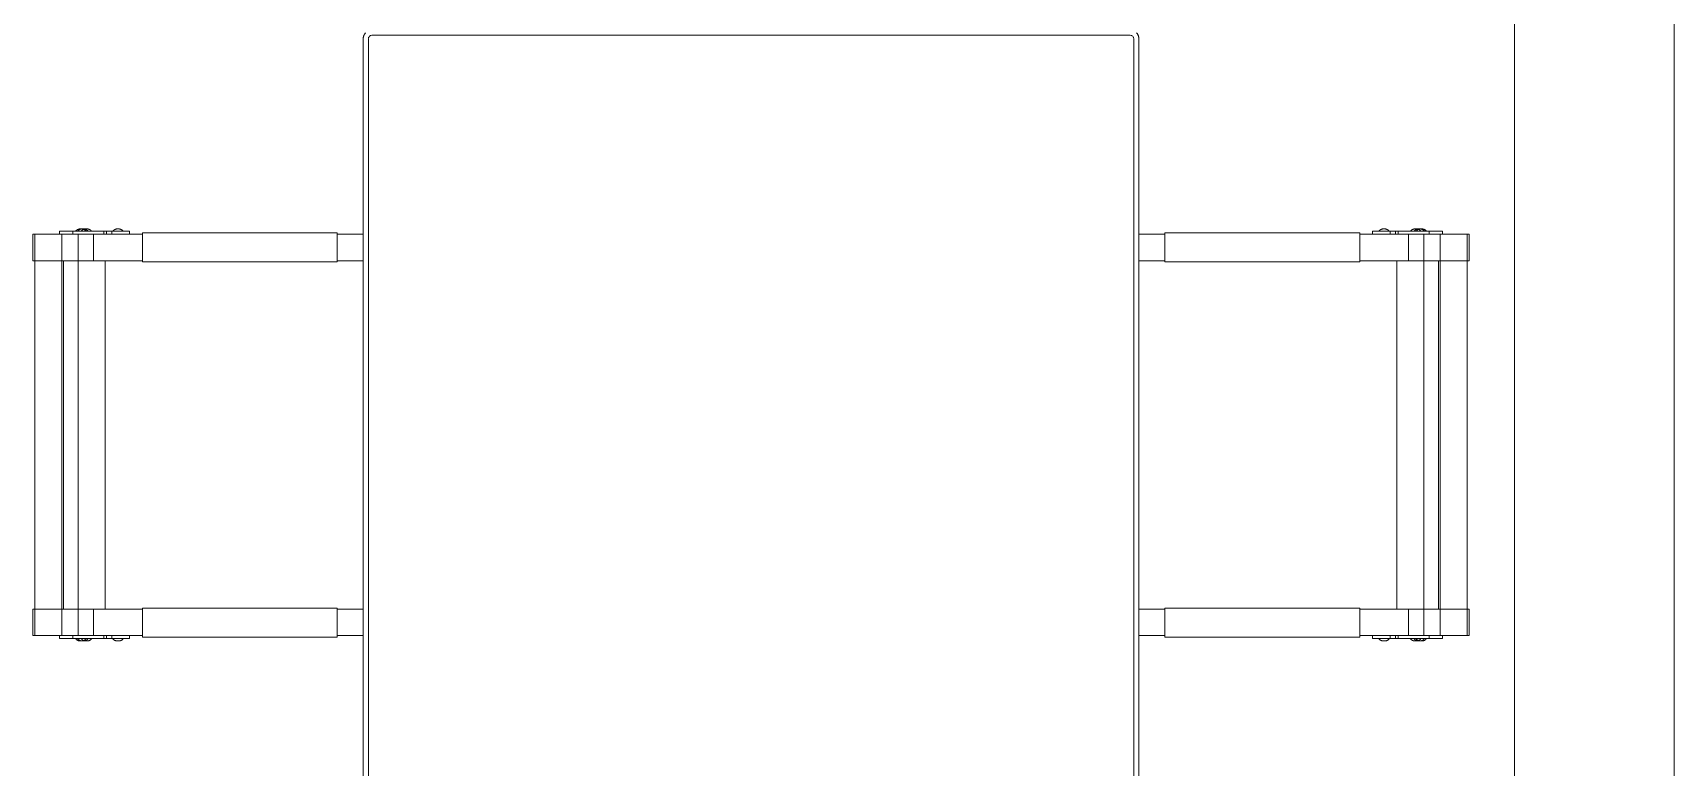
# Model space of a CAD drawing. Header units: inches. Extents: x 22 to 382261, y 22 to 371281.
# Drawn here: x 109034 to 111399, y 246176 to 247234 of the extents above; entities that cross this region are included whole.
import ezdxf

# ---------------------------------------------------------------- set-up
doc = ezdxf.new("R2010")
doc.units = ezdxf.units.IN
doc.header["$MEASUREMENT"] = 0
doc.layers.add('I-FURN', color=30, linetype='Continuous', lineweight=9)
doc.layers.add('I-WALL', color=2, linetype='Continuous', lineweight=9)

# ---------------------------------------------------------------- blocks, each defined once
blk = doc.blocks.new('DFXFCFB - Dining_Table_9162-V114-01-Ground floor DIMENSION PLAN')
at = {"layer": 'I-FURN'}
for p, q in [((-696.6, 1031.8), (-696.6, 1034.8)), ((-658.5, 1034.8), (-696.6, 1034.8)), ((-696.6, 977.3), (-696.6, 1031.8)), ((-658.5, 1031.8), (-696.6, 1031.8)), ((-696.6, 993), (-696.6, 1031.8)), ((-118.8, 1031.8), (-696.6, 1031.8)), ((-658.5, 1034.8), (-658.5, 1031.8)), ((-658.5, 1031.8), (-658.5, 977.3)), ((-156.9, 1031.8), (-156.9, 1034.8)), ((-118.8, 1034.8), (-156.9, 1034.8)), ((-156.9, 977.3), (-156.9, 1031.8)), ((-118.8, 1031.8), (-156.9, 1031.8)), ((-118.8, 1034.8), (-118.8, 1031.8)), ((-118.8, 1031.8), (-118.8, 977.3)), ((-118.8, 1031.8), (-118.8, 993)), ((-700.9, 977), (-700.9, 996.3)), ((-696.6, 996.3), (-700.9, 996.3)), ((-114.4, 996.3), (-118.8, 996.3)), ((-114.4, 996.3), (-114.4, 977)), ((-700.9, 932.4), (-700.9, 977)), ((-696.6, 977), (-700.9, 977)), ((-118.8, 993), (-696.6, 993)), ((-696.6, 977.3), (-696.6, 969.3)), ((-156.9, 993.1), (-658.5, 993.1)), ((-658.5, 977.3), (-658.5, 990.7)), ((-658.5, 990.7), (-156.9, 990.7)), ((-658.5, 969.3), (-658.5, 977.3)), ((-658.5, 977.3), (-658.5, 969.3)), ((-156.9, 990.7), (-156.9, 977.3)), ((-156.9, 977.3), (-156.9, 969.3)), ((-156.9, 969.3), (-156.9, 977.3)), ((-118.8, 969.3), (-118.8, 977.3)), ((-114.4, 977), (-118.8, 977)), ((-114.4, 977), (-114.4, 932.4)), ((-704.2, 967.4), (-704.2, 965.6)), ((-704.2, 965.6), (-704.2, 963.9)), ((-704.2, 964.4), (-704.2, 962.7)), ((-704.2, 962.7), (-704.2, 960.9)), ((-704.2, 959.3), (-704.2, 957.6)), ((-704.2, 957.6), (-704.2, 955.8)), ((-696.6, 969.3), (-658.5, 969.3)), ((-696.6, 947.4), (-696.6, 969.3)), ((-658.5, 969.3), (-696.6, 969.3)), ((-696.6, 877), (-696.6, 947.4)), ((-658.5, 947.4), (-696.6, 947.4)), ((-658.5, 969.3), (-156.9, 969.3)), ((-658.5, 947.3), (-658.5, 969.3)), ((-156.9, 969.3), (-658.5, 969.3)), ((-658.5, 947.4), (-658.5, 877)), ((-156.9, 969.3), (-118.8, 969.3)), ((-118.8, 969.3), (-156.9, 969.3)), ((-156.9, 969.3), (-156.9, 947.3)), ((-156.9, 877), (-156.9, 947.4)), ((-118.8, 947.4), (-156.9, 947.4)), ((-118.8, 969.3), (-118.8, 947.4)), ((-118.8, 947.4), (-118.8, 877)), ((-111.1, 965.6), (-111.1, 967.4)), ((-111.1, 963.9), (-111.1, 965.6)), ((-111.1, 962.7), (-111.1, 964.4)), ((-111.1, 960.9), (-111.1, 962.7)), ((-111.1, 957.6), (-111.1, 959.3)), ((-111.1, 955.8), (-111.1, 957.6)), ((-700.9, 932.4), (-700.9, 928.7)), ((-700.9, 932.4), (-696.6, 932.4)), ((-700.9, 920.9), (-700.9, 931.8)), ((-700.9, 925.1), (-700.9, 928.7)), ((-696.6, 928.7), (-700.9, 928.7)), ((-700.9, 925.1), (-700.9, 920.9)), ((-156.9, 930.6), (-658.5, 930.6)), ((-118.8, 932.4), (-114.4, 932.4)), ((-114.4, 928.7), (-118.8, 928.7)), ((-114.4, 928.7), (-114.4, 932.4)), ((-114.4, 931.8), (-114.4, 920.9)), ((-114.4, 928.7), (-114.4, 925.1)), ((-114.4, 920.9), (-114.4, 925.1)), ((-704.2, 913.8), (-704.2, 912.1)), ((-704.2, 912.1), (-704.2, 910.3)), ((-700.9, 895.5), (-700.9, 920.9)), ((-696.6, 920.9), (-700.9, 920.9)), ((-114.4, 920.9), (-118.8, 920.9)), ((-114.4, 920.9), (-114.4, 895.5)), ((-111.1, 912.1), (-111.1, 913.8)), ((-111.1, 910.3), (-111.1, 912.1)), ((-696.6, 895.5), (-700.9, 895.5)), ((-698.7, 877), (-656.8, 877)), ((-698.7, 877), (-698.7, 596.3)), ((-656.8, 596.3), (-656.8, 877)), ((-158.5, 877), (-116.6, 877)), ((-158.5, 877), (-158.5, 596.3)), ((-114.4, 895.5), (-118.8, 895.5)), ((-116.6, 596.3), (-116.6, 877)), ((-656.8, 596.3), (-698.7, 596.3)), ((-696.6, 558.4), (-696.6, 596.3)), ((-658.5, 596.3), (-658.5, 558.4)), ((-116.6, 596.3), (-158.5, 596.3)), ((-156.9, 558.2), (-156.9, 596.3)), ((-118.8, 596.3), (-118.8, 558.2)), ((-983.1, 546.3), (-983.1, -546.3)), ((-983.1, -546.3), (-983.1, 546.3)), ((978.1, 558.8), (-978.1, 558.8)), ((978.1, 551.3), (-978.1, 551.3)), ((-978.1, 551.3), (978.1, 551.3)), ((-978.1, -551.3), (978.1, -551.3)), ((978.1, -551.3), (-978.1, -551.3)), ((-978.1, -558.8), (978.1, -558.8)), ((-696.6, -596.3), (-696.6, -558.5)), ((-658.5, -558.5), (-658.5, -596.3)), ((-156.9, -596.3), (-156.9, -558.5)), ((-118.8, -558.5), (-118.8, -596.3)), ((-698.7, -596.3), (-656.8, -596.3)), ((-698.7, -596.3), (-698.7, -877)), ((-656.8, -877), (-656.8, -596.3)), ((-158.5, -596.3), (-116.6, -596.3)), ((-158.5, -596.3), (-158.5, -877)), ((-116.6, -877), (-116.6, -596.3)), ((-700.9, -920.9), (-700.9, -895.5)), ((-700.9, -895.5), (-696.6, -895.5)), ((-656.8, -877), (-698.7, -877)), ((-696.6, -947.4), (-696.6, -877)), ((-658.5, -877), (-658.5, -947.4)), ((-116.6, -877), (-158.5, -877)), ((-156.9, -947.4), (-156.9, -877)), ((-118.8, -877), (-118.8, -947.4)), ((-118.8, -895.5), (-114.4, -895.5)), ((-114.4, -895.5), (-114.4, -920.9)), ((-704.2, -910.3), (-704.2, -912.1)), ((-704.2, -912.1), (-704.2, -913.8)), ((-700.9, -931.8), (-700.9, -920.9)), ((-700.9, -920.9), (-700.9, -925.1)), ((-700.9, -920.9), (-696.6, -920.9)), ((-118.8, -920.9), (-114.4, -920.9)), ((-114.4, -925.1), (-114.4, -920.9)), ((-114.4, -920.9), (-114.4, -931.8)), ((-111.1, -912.1), (-111.1, -910.3)), ((-111.1, -913.8), (-111.1, -912.1)), ((-700.9, -928.7), (-700.9, -925.1)), ((-700.9, -928.7), (-700.9, -932.4)), ((-700.9, -928.7), (-696.6, -928.7)), ((-700.9, -977), (-700.9, -932.4)), ((-696.6, -932.4), (-700.9, -932.4)), ((-658.5, -930.6), (-156.9, -930.6)), ((-118.8, -928.7), (-114.4, -928.7)), ((-114.4, -932.4), (-118.8, -932.4)), ((-114.4, -925.1), (-114.4, -928.7)), ((-114.4, -932.4), (-114.4, -928.7)), ((-114.4, -932.4), (-114.4, -977)), ((-704.2, -955.8), (-704.2, -957.6)), ((-704.2, -957.6), (-704.2, -959.3)), ((-704.2, -960.9), (-704.2, -962.7)), ((-704.2, -962.7), (-704.2, -964.4)), ((-704.2, -963.9), (-704.2, -965.6)), ((-704.2, -965.6), (-704.2, -967.4)), ((-696.6, -969.3), (-696.6, -947.4)), ((-696.6, -947.4), (-658.5, -947.4)), ((-658.5, -969.3), (-696.6, -969.3)), ((-696.6, -969.3), (-696.6, -977.3)), ((-696.6, -969.3), (-658.5, -969.3)), ((-658.5, -969.3), (-658.5, -947.3)), ((-658.5, -977.3), (-658.5, -969.3)), ((-156.9, -969.3), (-658.5, -969.3)), ((-658.5, -969.3), (-658.5, -977.3)), ((-658.5, -969.3), (-156.9, -969.3)), ((-156.9, -947.3), (-156.9, -969.3)), ((-156.9, -947.4), (-118.8, -947.4)), ((-118.8, -969.3), (-156.9, -969.3)), ((-156.9, -969.3), (-156.9, -977.3)), ((-156.9, -969.3), (-118.8, -969.3)), ((-156.9, -977.3), (-156.9, -969.3)), ((-118.8, -947.4), (-118.8, -969.3)), ((-118.8, -977.3), (-118.8, -969.3)), ((-111.1, -957.6), (-111.1, -955.8)), ((-111.1, -959.3), (-111.1, -957.6)), ((-111.1, -962.7), (-111.1, -960.9)), ((-111.1, -964.4), (-111.1, -962.7)), ((-111.1, -965.6), (-111.1, -963.9)), ((-111.1, -967.4), (-111.1, -965.6)), ((-700.9, -996.3), (-700.9, -977)), ((-700.9, -977), (-696.6, -977)), ((-696.6, -1031.8), (-696.6, -977.3)), ((-696.6, -1031.8), (-696.6, -993)), ((-696.6, -993), (-118.8, -993)), ((-658.5, -977.3), (-658.5, -1031.8)), ((-658.5, -990.7), (-658.5, -977.3)), ((-156.9, -990.7), (-658.5, -990.7)), ((-658.5, -993.1), (-156.9, -993.1)), ((-156.9, -1031.8), (-156.9, -977.3)), ((-156.9, -977.3), (-156.9, -990.7)), ((-118.8, -977), (-114.4, -977)), ((-118.8, -977.3), (-118.8, -1031.8)), ((-118.8, -993), (-118.8, -1031.8)), ((-114.4, -977), (-114.4, -996.3)), ((-700.9, -996.3), (-696.6, -996.3)), ((-118.8, -996.3), (-114.4, -996.3)), ((-696.6, -1034.8), (-696.6, -1031.8)), ((-696.6, -1031.8), (-658.5, -1031.8)), ((-696.6, -1031.8), (-118.8, -1031.8)), ((-696.6, -1034.8), (-658.5, -1034.8)), ((-658.5, -1031.8), (-658.5, -1034.8)), ((-156.9, -1034.8), (-156.9, -1031.8)), ((-156.9, -1031.8), (-118.8, -1031.8)), ((-156.9, -1034.8), (-118.8, -1034.8)), ((-118.8, -1031.8), (-118.8, -1034.8))]:
    blk.add_line(p, q, dxfattribs=at)
at = {"layer": 'I-FURN', "flags": 128}
for points in [[(-704.2, 967.4), (-704.2, 967.7), (-704.1, 968), (-704.1, 968.3), (-704, 968.6), (-703.9, 968.9), (-703.8, 969.3), (-703.7, 969.6), (-703.6, 969.8), (-703.5, 970.1), (-703.3, 970.4), (-703.2, 970.7), (-703, 971), (-702.8, 971.2), (-702.6, 971.5), (-702.4, 971.8), (-702.2, 972), (-702, 972.2), (-701.8, 972.5), (-701.5, 972.7), (-701.3, 972.9), (-701.1, 973.1), (-700.9, 973.2)], [(-704.2, 964.4), (-704.2, 964.8), (-704.1, 965.1), (-704.1, 965.4), (-704, 965.7), (-703.9, 966), (-703.8, 966.3), (-703.7, 966.6), (-703.6, 966.9), (-703.5, 967.2), (-703.3, 967.5), (-703.2, 967.8), (-703, 968.1), (-702.8, 968.3), (-702.6, 968.6), (-702.4, 968.8), (-702.2, 969.1), (-702, 969.3), (-701.8, 969.5), (-701.5, 969.8), (-701.3, 970), (-701.1, 970.2), (-700.9, 970.2)], [(-114.4, 973.2), (-114.1, 973), (-113.9, 972.8), (-113.7, 972.6), (-113.4, 972.3), (-113.2, 972.1), (-113, 971.9), (-112.8, 971.6), (-112.6, 971.4), (-112.4, 971.1), (-112.2, 970.8), (-112.1, 970.6), (-111.9, 970.3), (-111.8, 970), (-111.7, 969.7), (-111.6, 969.4), (-111.4, 969.1), (-111.4, 968.8), (-111.3, 968.5), (-111.2, 968.1), (-111.2, 967.8), (-111.1, 967.5), (-111.1, 967.4)], [(-114.4, 970.2), (-114.1, 970), (-113.9, 969.8), (-113.7, 969.6), (-113.4, 969.4), (-113.2, 969.2), (-113, 968.9), (-112.8, 968.7), (-112.6, 968.4), (-112.4, 968.2), (-112.2, 967.9), (-112.1, 967.6), (-111.9, 967.3), (-111.8, 967), (-111.7, 966.8), (-111.6, 966.5), (-111.4, 966.1), (-111.4, 965.8), (-111.3, 965.5), (-111.2, 965.2), (-111.2, 964.9), (-111.1, 964.6), (-111.1, 964.4)], [(-704.2, 959.3), (-704.2, 959.6), (-704.1, 959.9), (-704.1, 960.3), (-704, 960.6), (-703.9, 960.9), (-703.8, 961.2), (-703.7, 961.5), (-703.6, 961.8), (-703.5, 962.1), (-703.3, 962.4), (-703.2, 962.6), (-703, 962.9), (-702.8, 963.2), (-702.6, 963.4), (-702.4, 963.7), (-702.2, 963.9), (-702, 964.2), (-701.8, 964.4), (-701.5, 964.6), (-701.3, 964.8), (-701.1, 965), (-700.9, 965.1)], [(-700.9, 958.1), (-701.2, 958.2), (-701.4, 958.5), (-701.7, 958.7), (-701.9, 958.9), (-702.1, 959.1), (-702.3, 959.4), (-702.5, 959.6), (-702.7, 959.9), (-702.9, 960.1), (-703.1, 960.4), (-703.3, 960.7), (-703.4, 961), (-703.5, 961.2), (-703.7, 961.5), (-703.8, 961.8), (-703.9, 962.1), (-704, 962.5), (-704.1, 962.8), (-704.1, 963.1), (-704.2, 963.4), (-704.2, 963.7), (-704.2, 963.9)], [(-700.9, 955.1), (-701.2, 955.3), (-701.4, 955.5), (-701.7, 955.7), (-701.9, 956), (-702.1, 956.2), (-702.3, 956.4), (-702.5, 956.7), (-702.7, 956.9), (-702.9, 957.2), (-703.1, 957.5), (-703.3, 957.7), (-703.4, 958), (-703.5, 958.3), (-703.7, 958.6), (-703.8, 958.9), (-703.9, 959.2), (-704, 959.5), (-704.1, 959.8), (-704.1, 960.1), (-704.2, 960.5), (-704.2, 960.8), (-704.2, 960.9)], [(-700.9, 950), (-701.2, 950.2), (-701.4, 950.4), (-701.7, 950.6), (-701.9, 950.8), (-702.1, 951.1), (-702.3, 951.3), (-702.5, 951.5), (-702.7, 951.8), (-702.9, 952.1), (-703.1, 952.3), (-703.3, 952.6), (-703.4, 952.9), (-703.5, 953.2), (-703.7, 953.5), (-703.8, 953.8), (-703.9, 954.1), (-704, 954.4), (-704.1, 954.7), (-704.1, 955), (-704.2, 955.3), (-704.2, 955.7), (-704.2, 955.8)], [(-114.4, 965.1), (-114.1, 964.9), (-113.9, 964.7), (-113.7, 964.5), (-113.4, 964.3), (-113.2, 964), (-113, 963.8), (-112.8, 963.6), (-112.6, 963.3), (-112.4, 963), (-112.2, 962.8), (-112.1, 962.5), (-111.9, 962.2), (-111.8, 961.9), (-111.7, 961.6), (-111.6, 961.3), (-111.4, 961), (-111.4, 960.7), (-111.3, 960.4), (-111.2, 960.1), (-111.2, 959.8), (-111.1, 959.5), (-111.1, 959.3)], [(-111.1, 963.9), (-111.1, 963.5), (-111.2, 963.2), (-111.3, 962.9), (-111.3, 962.6), (-111.4, 962.3), (-111.5, 962), (-111.6, 961.7), (-111.7, 961.4), (-111.9, 961.1), (-112, 960.8), (-112.2, 960.5), (-112.3, 960.2), (-112.5, 960), (-112.7, 959.7), (-112.9, 959.5), (-113.1, 959.2), (-113.3, 959), (-113.6, 958.8), (-113.8, 958.5), (-114, 958.3), (-114.3, 958.1), (-114.4, 958.1)], [(-111.1, 960.9), (-111.1, 960.6), (-111.2, 960.3), (-111.3, 960), (-111.3, 959.7), (-111.4, 959.3), (-111.5, 959), (-111.6, 958.7), (-111.7, 958.4), (-111.9, 958.2), (-112, 957.9), (-112.2, 957.6), (-112.3, 957.3), (-112.5, 957), (-112.7, 956.8), (-112.9, 956.5), (-113.1, 956.3), (-113.3, 956.1), (-113.6, 955.8), (-113.8, 955.6), (-114, 955.4), (-114.3, 955.2), (-114.4, 955.1)], [(-111.1, 955.8), (-111.1, 955.5), (-111.2, 955.2), (-111.3, 954.8), (-111.3, 954.5), (-111.4, 954.2), (-111.5, 953.9), (-111.6, 953.6), (-111.7, 953.3), (-111.9, 953), (-112, 952.7), (-112.2, 952.5), (-112.3, 952.2), (-112.5, 951.9), (-112.7, 951.7), (-112.9, 951.4), (-113.1, 951.2), (-113.3, 950.9), (-113.6, 950.7), (-113.8, 950.5), (-114, 950.3), (-114.3, 950.1), (-114.4, 950)], [(-704.2, 913.8), (-704.2, 914.2), (-704.1, 914.5), (-704.1, 914.8), (-704, 915.1), (-703.9, 915.4), (-703.8, 915.7), (-703.7, 916), (-703.6, 916.3), (-703.5, 916.6), (-703.3, 916.9), (-703.2, 917.2), (-703, 917.4), (-702.8, 917.7), (-702.6, 918), (-702.4, 918.2), (-702.2, 918.5), (-702, 918.7), (-701.8, 918.9), (-701.5, 919.1), (-701.3, 919.4), (-701.1, 919.5), (-700.9, 919.6)], [(-700.9, 904.5), (-701.2, 904.7), (-701.4, 904.9), (-701.7, 905.1), (-701.9, 905.3), (-702.1, 905.6), (-702.3, 905.8), (-702.5, 906.1), (-702.7, 906.3), (-702.9, 906.6), (-703.1, 906.9), (-703.3, 907.1), (-703.4, 907.4), (-703.5, 907.7), (-703.7, 908), (-703.8, 908.3), (-703.9, 908.6), (-704, 908.9), (-704.1, 909.2), (-704.1, 909.5), (-704.2, 909.9), (-704.2, 910.2), (-704.2, 910.3)], [(-114.4, 919.6), (-114.1, 919.4), (-113.9, 919.2), (-113.7, 919), (-113.4, 918.8), (-113.2, 918.6), (-113, 918.3), (-112.8, 918.1), (-112.6, 917.8), (-112.4, 917.6), (-112.2, 917.3), (-112.1, 917), (-111.9, 916.7), (-111.8, 916.4), (-111.7, 916.1), (-111.6, 915.8), (-111.4, 915.5), (-111.4, 915.2), (-111.3, 914.9), (-111.2, 914.6), (-111.2, 914.3), (-111.1, 914), (-111.1, 913.8)], [(-111.1, 910.3), (-111.1, 910), (-111.2, 909.7), (-111.3, 909.4), (-111.3, 909.1), (-111.4, 908.7), (-111.5, 908.4), (-111.6, 908.1), (-111.7, 907.8), (-111.9, 907.5), (-112, 907.3), (-112.2, 907), (-112.3, 906.7), (-112.5, 906.4), (-112.7, 906.2), (-112.9, 905.9), (-113.1, 905.7), (-113.3, 905.5), (-113.6, 905.2), (-113.8, 905), (-114, 904.8), (-114.3, 904.6), (-114.4, 904.5)], [(-978.1, 558.8), (-978.6, 558.8), (-979.1, 558.8), (-979.6, 558.7), (-980.1, 558.6), (-980.6, 558.6), (-981.1, 558.4), (-981.6, 558.3), (-982, 558.2), (-982.5, 558), (-983, 557.8), (-983.4, 557.6), (-983.9, 557.4), (-984.3, 557.1), (-984.7, 556.9), (-985.2, 556.6), (-985.6, 556.3), (-986, 556), (-986.3, 555.7), (-986.7, 555.4)], [(-986.8, -555.3), (-986.4, -555.6), (-986.1, -555.9), (-985.7, -556.2), (-985.3, -556.5), (-984.9, -556.8), (-984.4, -557.1), (-984, -557.3), (-983.5, -557.6), (-983.1, -557.8), (-982.6, -558), (-982.2, -558.1), (-981.7, -558.3), (-981.2, -558.4), (-980.7, -558.5), (-980.2, -558.6), (-979.7, -558.7), (-979.2, -558.7), (-978.7, -558.8), (-978.2, -558.8), (-978.1, -558.8)], [(-704.2, -910.3), (-704.2, -910), (-704.1, -909.7), (-704.1, -909.4), (-704, -909.1), (-703.9, -908.7), (-703.8, -908.4), (-703.7, -908.1), (-703.6, -907.8), (-703.5, -907.5), (-703.3, -907.3), (-703.2, -907), (-703, -906.7), (-702.8, -906.4), (-702.6, -906.2), (-702.4, -905.9), (-702.2, -905.7), (-702, -905.5), (-701.8, -905.2), (-701.5, -905), (-701.3, -904.8), (-701.1, -904.6), (-700.9, -904.5)], [(-700.9, -919.6), (-701.2, -919.4), (-701.4, -919.2), (-701.7, -919), (-701.9, -918.8), (-702.1, -918.6), (-702.3, -918.3), (-702.5, -918.1), (-702.7, -917.8), (-702.9, -917.6), (-703.1, -917.3), (-703.3, -917), (-703.4, -916.7), (-703.5, -916.4), (-703.7, -916.1), (-703.8, -915.8), (-703.9, -915.5), (-704, -915.2), (-704.1, -914.9), (-704.1, -914.6), (-704.2, -914.3), (-704.2, -914), (-704.2, -913.8)], [(-114.4, -904.5), (-114.1, -904.7), (-113.9, -904.9), (-113.7, -905.1), (-113.4, -905.3), (-113.2, -905.6), (-113, -905.8), (-112.8, -906.1), (-112.6, -906.3), (-112.4, -906.6), (-112.2, -906.9), (-112.1, -907.1), (-111.9, -907.4), (-111.8, -907.7), (-111.7, -908), (-111.6, -908.3), (-111.4, -908.6), (-111.4, -908.9), (-111.3, -909.2), (-111.2, -909.5), (-111.2, -909.9), (-111.1, -910.2), (-111.1, -910.3)], [(-111.1, -913.8), (-111.1, -914.2), (-111.2, -914.5), (-111.3, -914.8), (-111.3, -915.1), (-111.4, -915.4), (-111.5, -915.7), (-111.6, -916), (-111.7, -916.3), (-111.9, -916.6), (-112, -916.9), (-112.2, -917.2), (-112.3, -917.4), (-112.5, -917.7), (-112.7, -918), (-112.9, -918.2), (-113.1, -918.5), (-113.3, -918.7), (-113.6, -918.9), (-113.8, -919.1), (-114, -919.4), (-114.3, -919.5), (-114.4, -919.6)], [(-704.2, -955.8), (-704.2, -955.5), (-704.1, -955.2), (-704.1, -954.8), (-704, -954.5), (-703.9, -954.2), (-703.8, -953.9), (-703.7, -953.6), (-703.6, -953.3), (-703.5, -953), (-703.3, -952.7), (-703.2, -952.5), (-703, -952.2), (-702.8, -951.9), (-702.6, -951.7), (-702.4, -951.4), (-702.2, -951.2), (-702, -950.9), (-701.8, -950.7), (-701.5, -950.5), (-701.3, -950.3), (-701.1, -950.1), (-700.9, -950)], [(-704.2, -960.9), (-704.2, -960.6), (-704.1, -960.3), (-704.1, -960), (-704, -959.7), (-703.9, -959.3), (-703.8, -959), (-703.7, -958.7), (-703.6, -958.4), (-703.5, -958.2), (-703.3, -957.9), (-703.2, -957.6), (-703, -957.3), (-702.8, -957), (-702.6, -956.8), (-702.4, -956.5), (-702.2, -956.3), (-702, -956.1), (-701.8, -955.8), (-701.5, -955.6), (-701.3, -955.4), (-701.1, -955.2), (-700.9, -955.1)], [(-704.2, -963.9), (-704.2, -963.5), (-704.1, -963.2), (-704.1, -962.9), (-704, -962.6), (-703.9, -962.3), (-703.8, -962), (-703.7, -961.7), (-703.6, -961.4), (-703.5, -961.1), (-703.3, -960.8), (-703.2, -960.5), (-703, -960.2), (-702.8, -960), (-702.6, -959.7), (-702.4, -959.5), (-702.2, -959.2), (-702, -959), (-701.8, -958.8), (-701.5, -958.5), (-701.3, -958.3), (-701.1, -958.1), (-700.9, -958.1)], [(-700.9, -965.1), (-701.2, -964.9), (-701.4, -964.7), (-701.7, -964.5), (-701.9, -964.3), (-702.1, -964), (-702.3, -963.8), (-702.5, -963.6), (-702.7, -963.3), (-702.9, -963), (-703.1, -962.8), (-703.3, -962.5), (-703.4, -962.2), (-703.5, -961.9), (-703.7, -961.6), (-703.8, -961.3), (-703.9, -961), (-704, -960.7), (-704.1, -960.4), (-704.1, -960.1), (-704.2, -959.8), (-704.2, -959.5), (-704.2, -959.3)], [(-700.9, -970.2), (-701.2, -970), (-701.4, -969.8), (-701.7, -969.6), (-701.9, -969.4), (-702.1, -969.2), (-702.3, -968.9), (-702.5, -968.7), (-702.7, -968.4), (-702.9, -968.2), (-703.1, -967.9), (-703.3, -967.6), (-703.4, -967.3), (-703.5, -967), (-703.7, -966.8), (-703.8, -966.5), (-703.9, -966.1), (-704, -965.8), (-704.1, -965.5), (-704.1, -965.2), (-704.2, -964.9), (-704.2, -964.6), (-704.2, -964.4)], [(-700.9, -973.2), (-701.2, -973), (-701.4, -972.8), (-701.7, -972.6), (-701.9, -972.3), (-702.1, -972.1), (-702.3, -971.9), (-702.5, -971.6), (-702.7, -971.4), (-702.9, -971.1), (-703.1, -970.8), (-703.3, -970.6), (-703.4, -970.3), (-703.5, -970), (-703.7, -969.7), (-703.8, -969.4), (-703.9, -969.1), (-704, -968.8), (-704.1, -968.5), (-704.1, -968.1), (-704.2, -967.8), (-704.2, -967.5), (-704.2, -967.4)], [(-114.4, -950), (-114.1, -950.2), (-113.9, -950.4), (-113.7, -950.6), (-113.4, -950.8), (-113.2, -951.1), (-113, -951.3), (-112.8, -951.5), (-112.6, -951.8), (-112.4, -952.1), (-112.2, -952.3), (-112.1, -952.6), (-111.9, -952.9), (-111.8, -953.2), (-111.7, -953.5), (-111.6, -953.8), (-111.4, -954.1), (-111.4, -954.4), (-111.3, -954.7), (-111.2, -955), (-111.2, -955.3), (-111.1, -955.7), (-111.1, -955.8)], [(-114.4, -955.1), (-114.1, -955.3), (-113.9, -955.5), (-113.7, -955.7), (-113.4, -956), (-113.2, -956.2), (-113, -956.4), (-112.8, -956.7), (-112.6, -956.9), (-112.4, -957.2), (-112.2, -957.5), (-112.1, -957.7), (-111.9, -958), (-111.8, -958.3), (-111.7, -958.6), (-111.6, -958.9), (-111.4, -959.2), (-111.4, -959.5), (-111.3, -959.8), (-111.2, -960.1), (-111.2, -960.5), (-111.1, -960.8), (-111.1, -960.9)], [(-114.4, -958.1), (-114.1, -958.2), (-113.9, -958.5), (-113.7, -958.7), (-113.4, -958.9), (-113.2, -959.1), (-113, -959.4), (-112.8, -959.6), (-112.6, -959.9), (-112.4, -960.1), (-112.2, -960.4), (-112.1, -960.7), (-111.9, -961), (-111.8, -961.2), (-111.7, -961.5), (-111.6, -961.8), (-111.4, -962.1), (-111.4, -962.5), (-111.3, -962.8), (-111.2, -963.1), (-111.2, -963.4), (-111.1, -963.7), (-111.1, -963.9)], [(-111.1, -959.3), (-111.1, -959.6), (-111.2, -959.9), (-111.3, -960.3), (-111.3, -960.6), (-111.4, -960.9), (-111.5, -961.2), (-111.6, -961.5), (-111.7, -961.8), (-111.9, -962.1), (-112, -962.4), (-112.2, -962.6), (-112.3, -962.9), (-112.5, -963.2), (-112.7, -963.4), (-112.9, -963.7), (-113.1, -963.9), (-113.3, -964.2), (-113.6, -964.4), (-113.8, -964.6), (-114, -964.8), (-114.3, -965), (-114.4, -965.1)], [(-111.1, -964.4), (-111.1, -964.8), (-111.2, -965.1), (-111.3, -965.4), (-111.3, -965.7), (-111.4, -966), (-111.5, -966.3), (-111.6, -966.6), (-111.7, -966.9), (-111.9, -967.2), (-112, -967.5), (-112.2, -967.8), (-112.3, -968.1), (-112.5, -968.3), (-112.7, -968.6), (-112.9, -968.8), (-113.1, -969.1), (-113.3, -969.3), (-113.6, -969.5), (-113.8, -969.8), (-114, -970), (-114.3, -970.2), (-114.4, -970.2)], [(-111.1, -967.4), (-111.1, -967.7), (-111.2, -968), (-111.3, -968.3), (-111.3, -968.6), (-111.4, -968.9), (-111.5, -969.3), (-111.6, -969.6), (-111.7, -969.8), (-111.9, -970.1), (-112, -970.4), (-112.2, -970.7), (-112.3, -971), (-112.5, -971.2), (-112.7, -971.5), (-112.9, -971.8), (-113.1, -972), (-113.3, -972.2), (-113.6, -972.5), (-113.8, -972.7), (-114, -972.9), (-114.3, -973.1), (-114.4, -973.2)]]:
    blk.add_lwpolyline(points, dxfattribs=at)
at = {"layer": 'I-FURN'}
for centre, start, end in [((-978.1, 546.3), 90, 180), ((-978.1, 546.3), 90, 180), ((-978.1, 546.3), 90, 180), ((-978.1, 546.3), 150, 165), ((-978.1, 546.3), 105, 120), ((-978.1, -546.3), 180, 270), ((-978.1, -546.3), 180, 270), ((-978.1, -546.3), 180, 270), ((-978.1, -546.3), 195, 210), ((-978.1, -546.3), 240, 255)]:
    blk.add_arc(centre, 5, start, end, dxfattribs=at)

msp = doc.modelspace()

# ---------------------------------------------------------------- linework, layer by layer
at = {"layer": 'I-WALL'}
for p, q in [((111168.8, 249995.5), (111168.8, 243075.5)), ((111398.8, 249995.5), (111398.8, 243075.5))]:
    msp.add_line(p, q, dxfattribs=at)

# ---------------------------------------------------------------- block references
at = {"layer": 'I-FURN', "rotation": 269.9999999999997}
msp.add_blockref('DFXFCFB - Dining_Table_9162-V114-01-Ground floor DIMENSION PLAN', (110068.8, 246246.9), dxfattribs=at)

doc.saveas('drawing.dxf')
